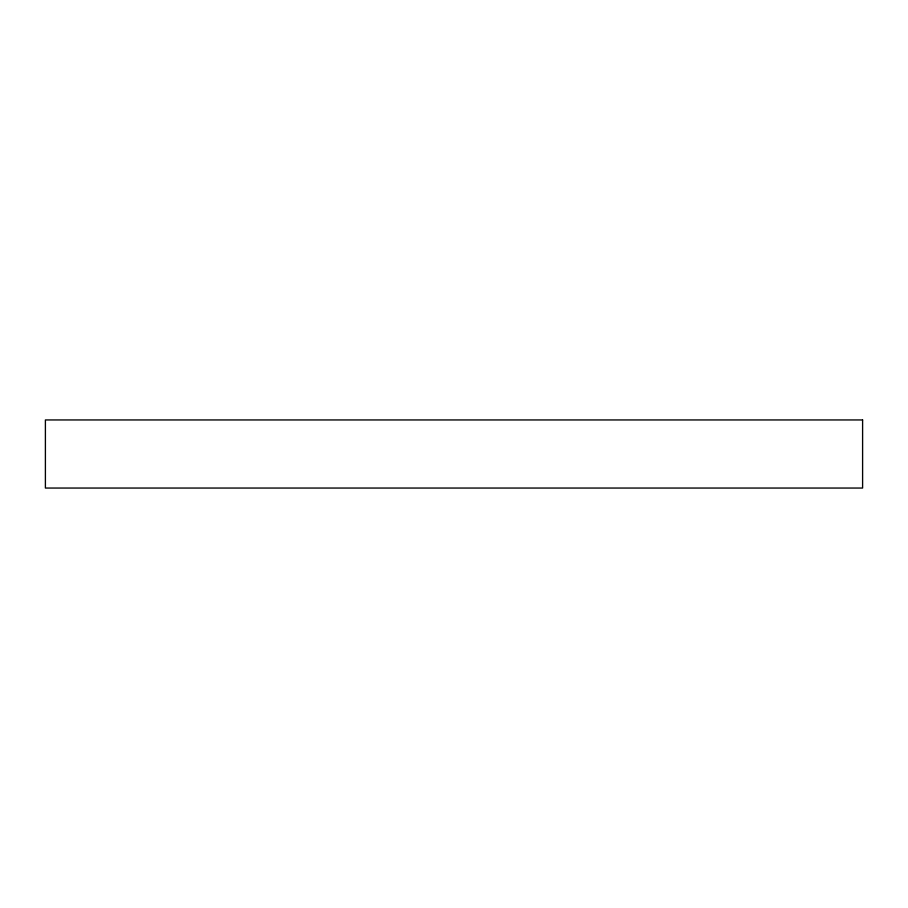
<?xml version="1.0" encoding="UTF-8"?>
<svg xmlns="http://www.w3.org/2000/svg" width="908" height="908" viewBox="0 0 908 908"><rect width="100%" height="100%" fill="white"/><g stroke="black" fill="none" stroke-linecap="round" stroke-linejoin="round"><path stroke-width="1.36" d="M862.6 419.95L45.4 419.95L45.4 488.05L862.6 488.05L862.6 419.95"/></g></svg>
